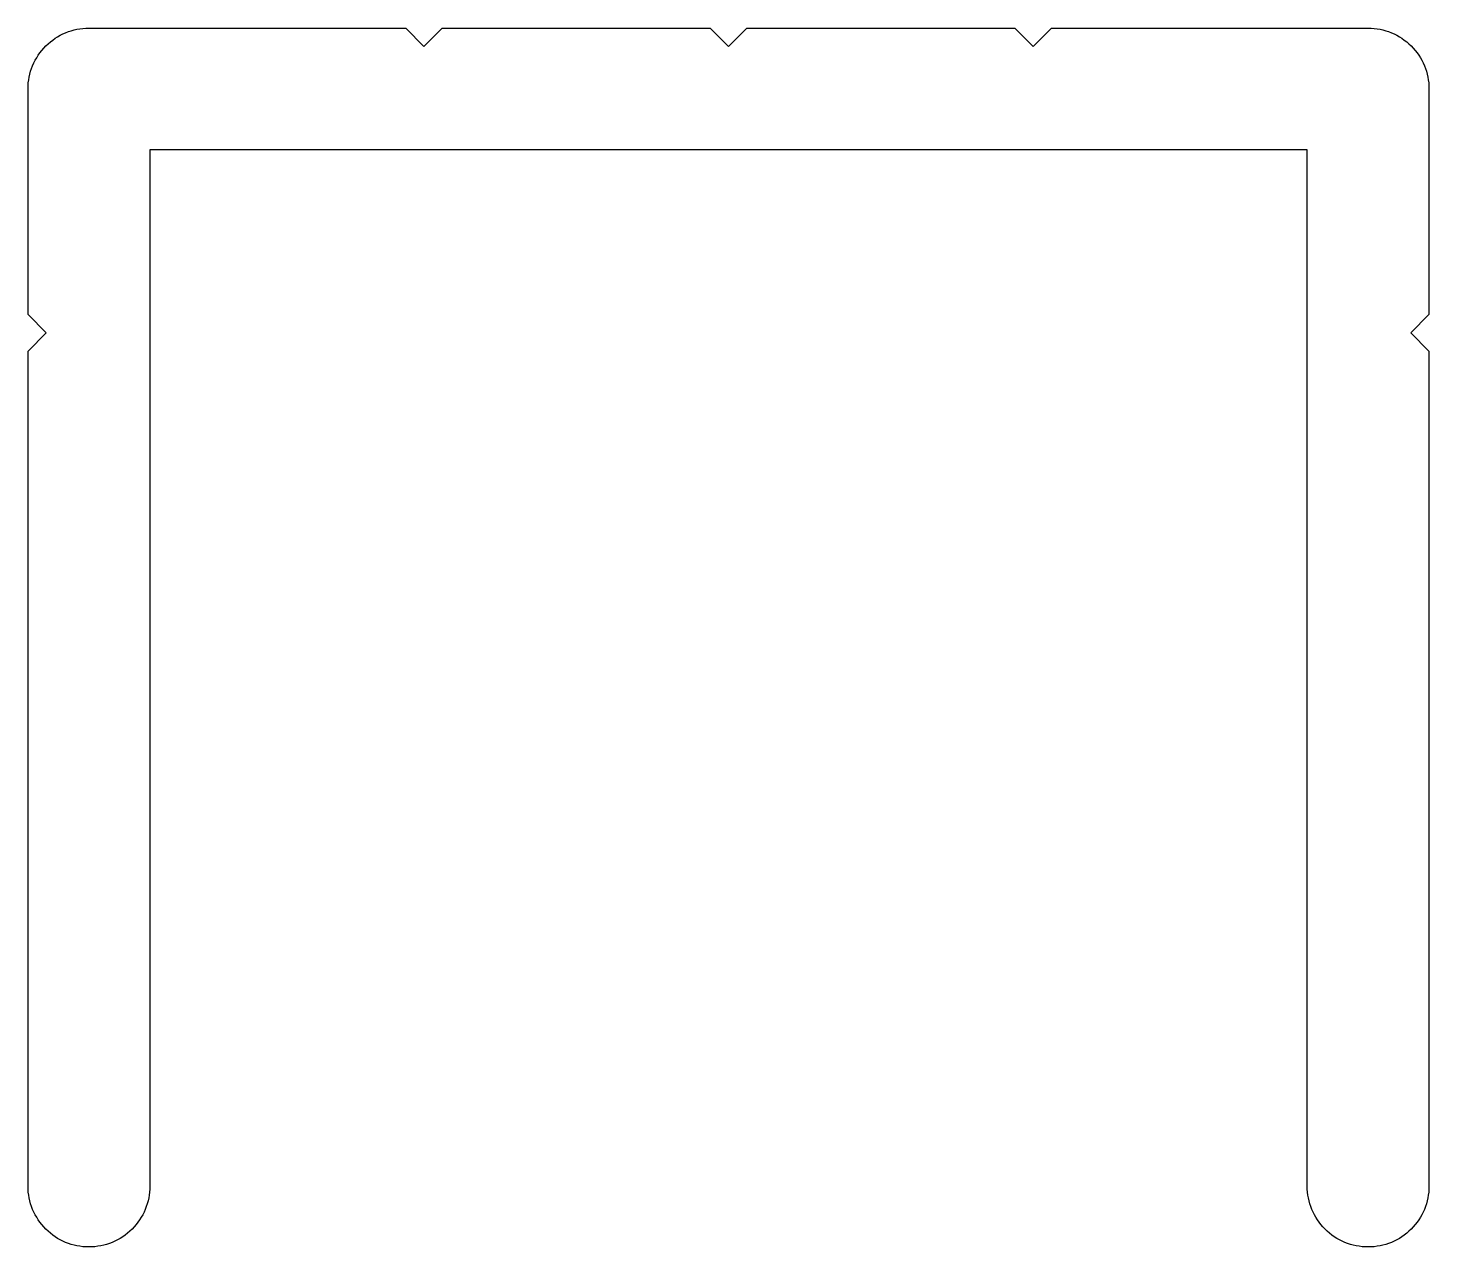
# Model space of a CAD drawing. Extents: x 150.7 to 173.7, y 209.4 to 229.4.
import ezdxf

# ---------------------------------------------------------------- set-up
doc = ezdxf.new("R2010")
doc.units = 0
doc.header["$LTSCALE"] = 15
doc.layers.get('0').update_dxf_attribs({"linetype": 'CONTINUOUS'})

msp = doc.modelspace()

# ---------------------------------------------------------------- linework, layer by layer
at = {"color": 0, "linetype": 'BYBLOCK'}
msp.add_lwpolyline([(161.892, 229.371), (162.192, 229.071), (162.492, 229.371), (166.892, 229.371), (167.192, 229.071), (167.492, 229.371), (172.692, 229.371, -0.414214), (173.692, 228.371), (173.692, 224.671), (173.392, 224.371), (173.692, 224.071), (173.692, 210.371, -0.414214), (172.692, 209.371, -0.414214), (171.692, 210.371), (171.692, 227.371), (152.692, 227.371), (152.692, 210.371, -0.414214), (151.692, 209.371), (151.692, 209.371, -0.414214), (150.692, 210.371), (150.692, 224.071), (150.992, 224.371), (150.692, 224.671), (150.692, 228.371, -0.414214), (151.692, 229.371), (156.892, 229.371), (157.192, 229.071), (157.492, 229.371)], format="xyb", close=True, dxfattribs=at)

doc.saveas('drawing.dxf')
